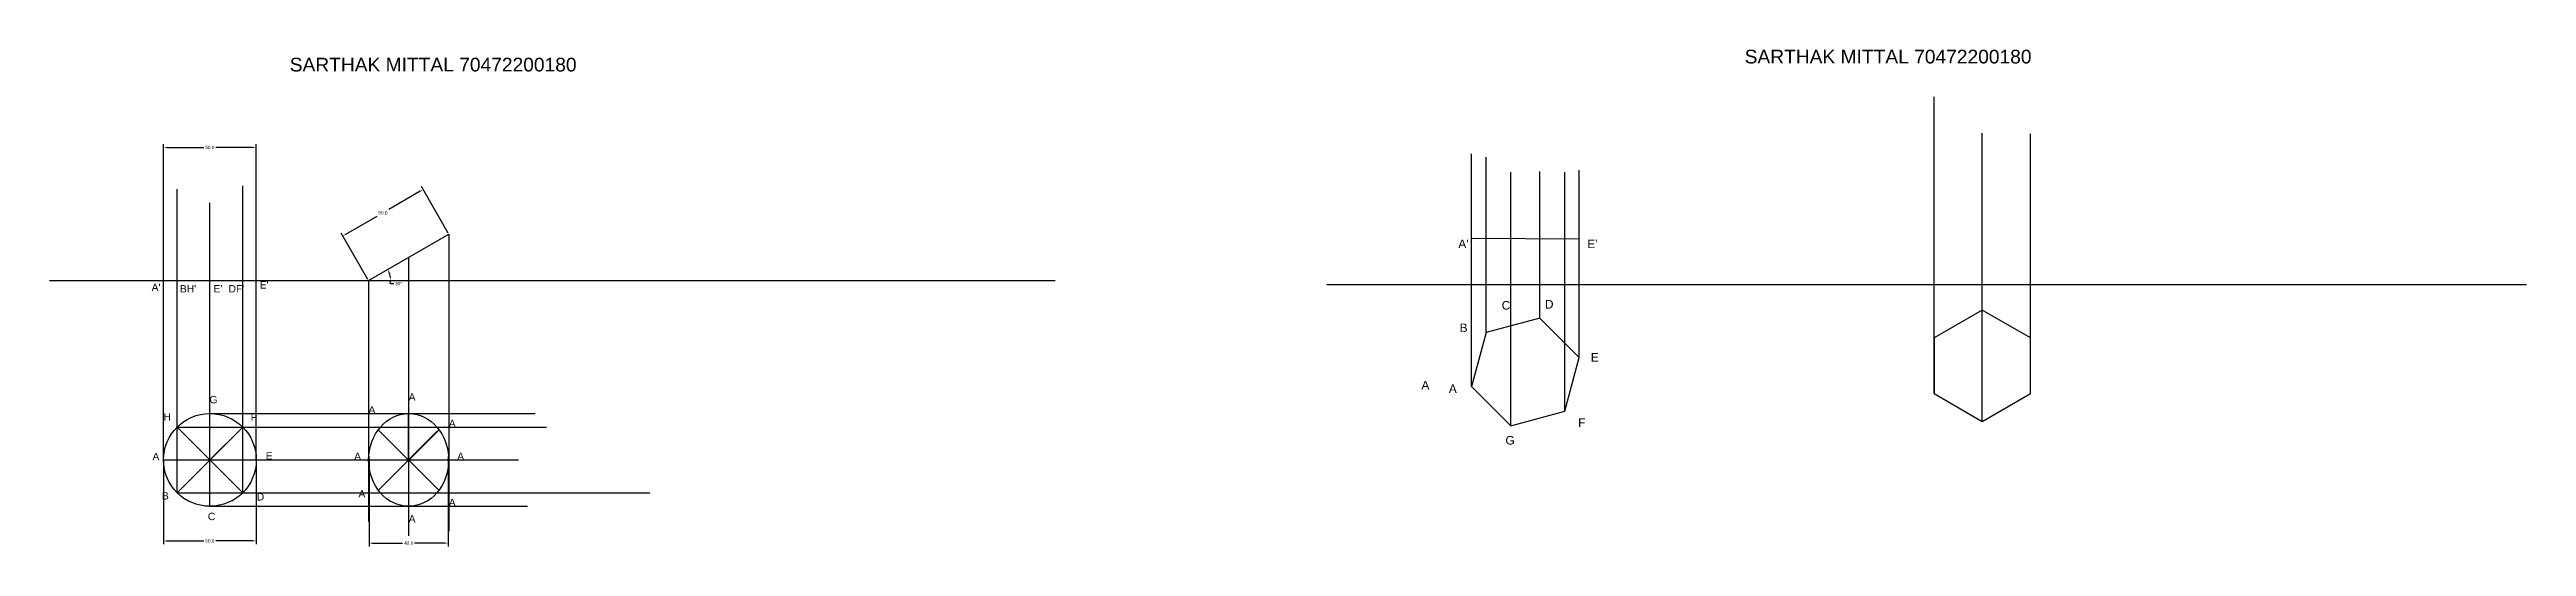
# Model space of a CAD drawing. Header units: millimetres. Extents: x 186 to 71940, y -203 to 575.
# Drawn here: x 186 to 1521, y 107 to 375 of the extents above; entities that cross this region are included whole.
import ezdxf

# ---------------------------------------------------------------- set-up
doc = ezdxf.new("R2010")
doc.units = ezdxf.units.MM
doc.header["$MEASUREMENT"] = 0
doc.styles.get("Standard").update_dxf_attribs({"font": 'arial.ttf'})
doc.dimstyles.get("Standard").update_dxf_attribs({"dimscale": 10, "dimtxt": 0.18, "dimasz": 0.18, "dimexe": 0.18, "dimexo": 0.0625, "dimgap": 0.09, "dimtad": 0, "dimtih": 1, "dimtoh": 1, "dimdec": 1, "dimzin": 0, "dimdsep": 46, "dimtxsty": 'Standard', "dimcen": 0.09, "dimadec": 0, "dimazin": 0, "dimtfac": 1, "dimtdec": 1, "dimtofl": 0, "dimtmove": 0, "dimatfit": 3, "dimfxl": 1, "dimtolj": 1, "dimtzin": 0, "dimarcsym": 0})

# ---------------------------------------------------------------- blocks, each defined once
blk = doc.blocks.new('*D22')
at = {"color": 0, "lineweight": -2, "transparency": 16777216}
for p, q in [((247.7, 152.8), (247.7, 107.9)), ((297.7, 152.8), (297.7, 107.9)), ((249.5, 109.7), (269.5, 109.7)), ((295.9, 109.7), (276, 109.7))]:
    blk.add_line(p, q, dxfattribs=at)
at = {"color": 0, "transparency": 16777216}
for points in [[(249.5, 110), (249.5, 109.4), (247.7, 109.7)], [(295.9, 110), (295.9, 109.4), (297.7, 109.7)]]:
    blk.add_solid(points, dxfattribs=at)
at = {"layer": 'Defpoints', "color": 0, "transparency": 16777216}
for p in [(247.7, 153.4), (297.7, 153.4), (297.7, 109.7)]:
    blk.add_point(p, dxfattribs=at)
at = {"color": 0, "transparency": 16777216, "insert": (272.7, 109.7), "char_height": 1.8, "attachment_point": 5}
blk.add_mtext('\\A1;50.0', dxfattribs=at)
blk = doc.blocks.new('*D23')
at = {"color": 0, "lineweight": -2, "transparency": 16777216}
for p, q in [((247.7, 250.8), (247.7, 323.6)), ((249.5, 321.8), (269.5, 321.8)), ((295.9, 321.8), (276, 321.8)), ((297.7, 250.8), (297.7, 323.6))]:
    blk.add_line(p, q, dxfattribs=at)
at = {"color": 0, "transparency": 16777216}
for points in [[(249.5, 322.1), (249.5, 321.5), (247.7, 321.8)], [(295.9, 322.1), (295.9, 321.5), (297.7, 321.8)]]:
    blk.add_solid(points, dxfattribs=at)
at = {"layer": 'Defpoints', "color": 0, "transparency": 16777216}
for p in [(297.7, 321.8), (247.7, 250.2), (297.7, 250.2)]:
    blk.add_point(p, dxfattribs=at)
at = {"color": 0, "transparency": 16777216, "insert": (272.7, 321.8), "char_height": 1.8, "attachment_point": 5}
blk.add_mtext('\\A1;50.0', dxfattribs=at)
blk = doc.blocks.new('*D24')
at = {"color": 0, "lineweight": -2, "transparency": 16777216}
for p, q in [((386.1, 298.2), (369.2, 288.4)), ((401.2, 275.7), (386.8, 300.7)), ((346, 275), (362.9, 284.8)), ((357.9, 250.7), (343.5, 275.7))]:
    blk.add_line(p, q, dxfattribs=at)
at = {"color": 0, "transparency": 16777216}
for points in [[(386, 298.5), (386.3, 298), (387.7, 299.1)], [(345.8, 275.3), (346.1, 274.8), (344.4, 274.1)]]:
    blk.add_solid(points, dxfattribs=at)
at = {"layer": 'Defpoints', "color": 0, "transparency": 16777216}
for p in [(387.7, 299.1), (401.5, 275.2), (358.2, 250.2)]:
    blk.add_point(p, dxfattribs=at)
at = {"color": 0, "transparency": 16777216, "insert": (366, 286.6), "char_height": 1.8, "attachment_point": 5}
blk.add_mtext('\\A1;50.0', dxfattribs=at)
blk = doc.blocks.new('*D25')
at = {"color": 0, "lineweight": -2, "transparency": 16777216}
for p, q in [((358.6, 152.8), (358.6, 106.7)), ((401.2, 152.8), (401.2, 106.7)), ((360.4, 108.5), (376.6, 108.5)), ((399.4, 108.5), (383.1, 108.5))]:
    blk.add_line(p, q, dxfattribs=at)
at = {"color": 0, "transparency": 16777216}
for points in [[(360.4, 108.8), (360.4, 108.2), (358.6, 108.5)], [(399.4, 108.8), (399.4, 108.2), (401.2, 108.5)]]:
    blk.add_solid(points, dxfattribs=at)
at = {"layer": 'Defpoints', "color": 0, "transparency": 16777216}
for p in [(358.6, 153.4), (401.2, 153.4), (401.2, 108.5)]:
    blk.add_point(p, dxfattribs=at)
at = {"color": 0, "transparency": 16777216, "insert": (379.9, 108.5), "char_height": 1.8, "attachment_point": 5}
blk.add_mtext('\\A1;42.6', dxfattribs=at)
blk = doc.blocks.new('*D26')
at = {"color": 0, "lineweight": -2, "transparency": 16777216}
blk.add_line((370, 248.4), (371.8, 248.4), dxfattribs=at)
for start, end in [(8.686, 21.314), (351.314, 0)]:
    blk.add_arc((358.2, 250.2), 11.9, start, end, dxfattribs=at)
at = {"color": 0, "transparency": 16777216}
for points in [[(369, 254.4), (369.6, 254.6), (368.5, 256.1)], [(370.3, 252), (369.7, 251.9), (370.1, 250.2)]]:
    blk.add_solid(points, dxfattribs=at)
at = {"layer": 'Defpoints', "color": 0, "transparency": 16777216}
for p in [(401.5, 275.2), (369.4, 254.2), (187.6, 250.2), (358.2, 250.2), (728.3, 250.2)]:
    blk.add_point(p, dxfattribs=at)
at = {"color": 0, "transparency": 16777216, "insert": (374.4, 248.4), "char_height": 1.8, "attachment_point": 5}
blk.add_mtext('\\A1;30°', dxfattribs=at)

msp = doc.modelspace()

# ---------------------------------------------------------------- linework, layer by layer
at = {"color": 244, "true_color": 0x991b1e}
for p, q in [((1202.09, 189.12), (1202.09, 349.11)), ((1228.07, 174.12), (1228.07, 329.52)), ((1254.06, 189.12), (1254.06, 329.18)), ((952.81, 193.02), (952.81, 318.33)), ((960.58, 222), (960.58, 316.64)), ((974.03, 171.81), (974.03, 308.54)), ((989.56, 229.76), (989.56, 308.87)), ((1003, 179.57), (1003, 308.54)), ((1010.77, 208.55), (1010.77, 309.55)), ((952.81, 248.01), (1010.77, 248.01)), ((1069.85, 248.01), (1127.81, 248.01))]:
    msp.add_line(p, q, dxfattribs=at)
at = {"color": 242, "true_color": 0xcd2027}
for p, q in [((297.74, 153.38), (297.74, 310.43)), ((255.06, 135.7), (255.06, 299.37)), ((290.42, 135.7), (290.42, 301.23)), ((247.74, 153.18), (247.74, 287.18)), ((272.74, 128.38), (272.74, 291.92)), ((272.74, 178.38), (448.1, 178.38)), ((255.06, 171.05), (454.22, 171.05)), ((247.74, 153.38), (439.06, 153.38)), ((255.06, 135.7), (509.8, 135.7)), ((379.87, 136.44), (379.87, 112.51)), ((272.74, 128.38), (443.85, 128.38)), ((358.22, 130.87), (358.22, 120.21)), ((401.52, 131.41), (401.52, 114.9))]:
    msp.add_line(p, q, dxfattribs=at)
for p, q in [((247.74, 153.38), (247.74, 291.29)), ((297.74, 153.38), (297.74, 287.07)), ((358.22, 250.17), (401.52, 275.17)), ((401.52, 275.17), (401.52, 131.41)), ((379.87, 262.67), (379.87, 136.44)), ((186.3, 250.17), (187.56, 250.17)), ((187.56, 250.17), (728.32, 250.17)), ((247.74, 250.17), (247.74, 250.17)), ((247.74, 250.17), (297.74, 250.17)), ((358.22, 250.17), (358.22, 130.87)), ((874.82, 248.01), (1521.39, 248.01)), ((272.74, 128.38), (272.74, 178.38)), ((272.74, 178.38), (272.74, 178.38)), ((290.42, 171.05), (255.06, 135.7)), ((290.42, 135.7), (255.06, 171.05)), ((272.74, 153.38), (290.42, 171.05)), ((247.74, 153.38), (297.74, 153.38)), ((247.74, 153.38), (247.74, 153.38)), ((272.74, 153.38), (290.42, 135.7))]:
    msp.add_line(p, q)
at = {"color": 0}
for p, q in [((272.74, 128.38), (272.74, 282.58)), ((255.06, 135.7), (255.06, 271.14)), ((290.42, 135.7), (290.42, 274.04)), ((379.87, 153.38), (379.87, 178.38)), ((379.87, 178.38), (379.87, 128.38)), ((396.24, 169.66), (363.51, 136.93)), ((379.87, 153.3), (363.51, 169.66)), ((379.87, 153.38), (395.93, 169.43)), ((379.87, 153.38), (395.12, 168.62)), ((395.93, 169.43), (396.24, 169.66)), ((358.57, 153.38), (401.18, 153.38)), ((379.79, 153.38), (396.17, 137)), ((396.17, 137), (396.17, 137))]:
    msp.add_line(p, q, dxfattribs=at)
at = {"color": 7, "true_color": 0xffffff}
msp.add_line((952.81, 273.01), (1010.77, 272.63), dxfattribs=at)
for points in [[(989.56, 229.76), (960.58, 222), (952.81, 193.02), (974.03, 171.81), (1003, 179.57), (1010.77, 208.55)], [(1254.06, 219.12), (1228.07, 234.12), (1202.09, 219.12), (1202.09, 189.12), (1228.07, 174.12), (1254.06, 189.12)]]:
    msp.add_lwpolyline(points, close=True)
msp.add_circle((272.74, 153.38), 25)
at = {"color": 0}
msp.add_ellipse((379.87, 153.38), major_axis=(0, 25), ratio=0.8624762, dxfattribs=at)
for start_param, end_param in [(6.2085516, 6.476765), (9.2311983, 9.4994117)]:
    msp.add_ellipse((379.87, 157.41), major_axis=(-21.71, 0), ratio=0.9657097, start_param=start_param, end_param=end_param, dxfattribs=at)

# ---------------------------------------------------------------- texts
at = {"color": 242, "true_color": 0xcd2027, "char_height": 7.4033, "attachment_point": 1}
for insert in [(1099.98, 374.52), (315.76, 370.2)]:
    msp.add_mtext_dynamic_manual_height_columns('{\\C0;SARTHAK MITTAL 70472200180}', width=2966.2478, gutter_width=37.02, heights=[0], dxfattribs=dict(at, insert=insert))
at = {"color": 7, "true_color": 0xffffff, "attachment_point": 1}
for s, insert, char_height in [("A'", (945.63, 272.17), 4.625), ("E'", (1015.11, 272.17), 4.625), ('C', (969.01, 239.03), 4.63), ('D', (992.29, 239.62), 4.63), ('B', (946.35, 226.91), 4.63), ('E', (1017.08, 211.02), 4.63), ('A', (925.73, 195.95), 4.63), ('A', (940.53, 194.11), 4.63), ('F', (1010.21, 175.82), 4.63), ('G', (971.03, 166.28), 4.63)]:
    msp.add_mtext_dynamic_manual_height_columns(s, width=554.7231, gutter_width=23.13, heights=[0], dxfattribs=dict(at, insert=insert, char_height=char_height))
at = {"color": 0, "attachment_point": 1}
for s, width, gutter_width, insert, char_height in [("A'", 118.6871, 19.87, (241.33, 248.38), 3.974), ("BH'", 118.6871, 19.87, (256.56, 247.62), 3.974), ("E'", 118.6871, 19.87, (274.71, 247.62), 3.974), ("DF'", 118.6871, 19.87, (282.8, 247.64), 3.974), ("E'", 118.6871, 19.87, (299.58, 249.69), 3.974), ('G', 118.6871, 19.87, (272.52, 187.89), 3.97), ('A', 118.6871, 19.87, (379.87, 189.28), 3.97), ('H', 118.6871, 19.87, (247.74, 178.56), 3.97), ('F', 118.6871, 19.87, (294.71, 178.36), 3.97), ('A', 118.6871, 19.87, (358.22, 182.35), 3.97), ('A', 118.6871, 19.87, (401.52, 175.03), 3.97), ('a', 8.5777, 0.859, (237.57, 153.28), 0.172), ('A', 118.6871, 19.87, (241.77, 157.15), 3.97), ('E', 118.6871, 19.87, (302.8, 157.49), 3.97), ('A', 118.6871, 19.87, (350.5, 157.35), 3.97), ('A', 118.6871, 19.87, (406.05, 157.35), 3.97), ('B', 118.6871, 19.87, (246.88, 135.97), 3.97), ('D', 118.6871, 19.87, (298.03, 135.46), 3.97), ('A', 118.6871, 19.87, (352.82, 137.16), 3.97), ('C', 118.6871, 19.87, (271.64, 124.88), 3.97), ('A', 118.6871, 19.87, (379.87, 123.6), 3.97), ('A', 118.6871, 19.87, (401.52, 132.35), 3.97)]:
    msp.add_mtext_dynamic_manual_height_columns(s, width=width, gutter_width=gutter_width, heights=[0], dxfattribs=dict(at, insert=insert, char_height=char_height))

# ---------------------------------------------------------------- dimensions: what is measured, and where the dimension line sits
at = {"color": 0}
for base, p1, p2, picture, middle in [((297.74, 321.75), (247.74, 250.17), (297.74, 250.17), '*D23', (272.74, 321.75)), ((297.74, 109.68), (247.74, 153.38), (297.74, 153.38), '*D22', (272.74, 109.68)), ((401.18, 108.51), (358.57, 153.38), (401.18, 153.38), '*D25', (379.87, 108.51))]:
    dim = msp.add_linear_dim(base=base, p1=p1, p2=p2, dimstyle='Standard', dxfattribs=at)
    dim.commit()
    dim.dimension.update_dxf_attribs({"geometry": picture, "text_midpoint": middle})
dim = msp.add_aligned_dim(p1=(358.22, 250.17), p2=(401.52, 275.17), distance=27.66, dimstyle='Standard', dxfattribs=at)
dim.commit()
dim.dimension.update_dxf_attribs({"geometry": '*D24', "text_midpoint": (366.04, 286.62)})
dim = msp.add_angular_dim_2l(base=(369.39, 254.24), line1=((358.22, 250.17), (401.52, 275.17)), line2=((187.56, 250.17), (728.32, 250.17)), dimstyle='Standard', dxfattribs=at)
dim.commit()
dim.dimension.update_dxf_attribs({"geometry": '*D26', "text_midpoint": (374.44, 248.38)})

doc.saveas('drawing.dxf')
